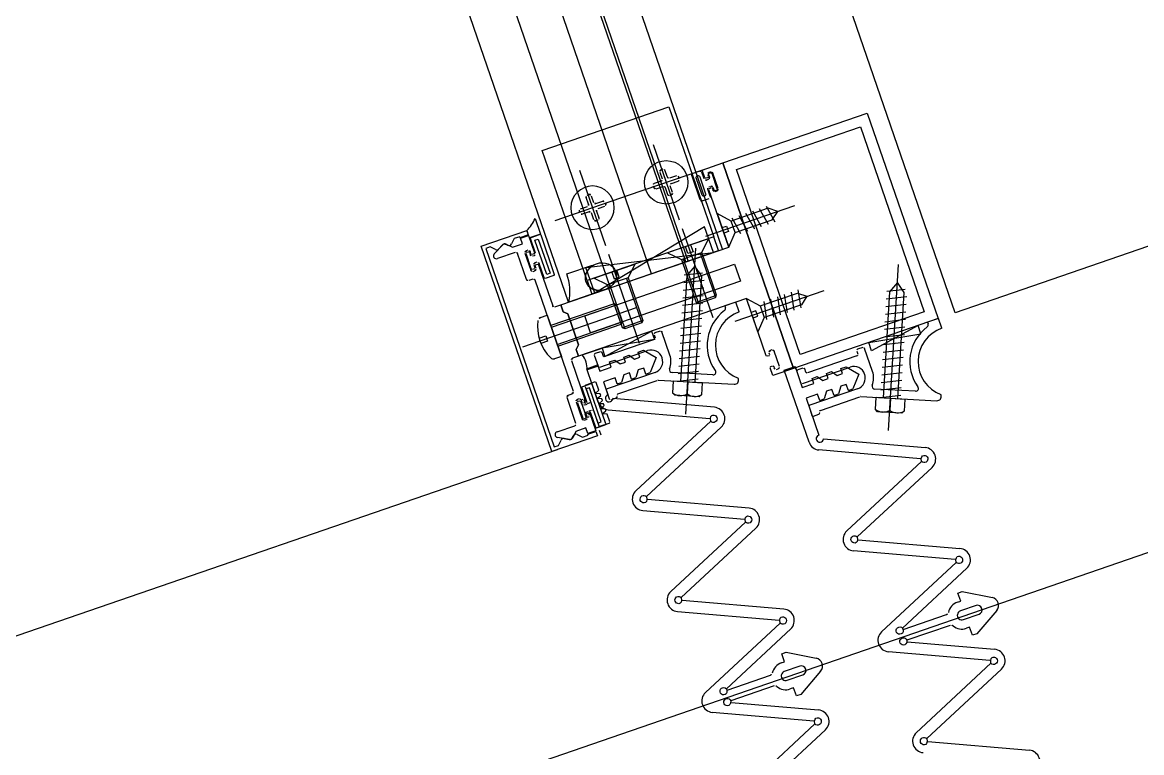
# Model space of a CAD drawing. Extents: x 809487 to 809680, y 818779 to 819225.
# Drawn here: x 809534.65 to 809534.9592, y 819072.1117 to 819072.3133 of the extents above; entities that cross this region are included whole.
import ezdxf

# ---------------------------------------------------------------- set-up
doc = ezdxf.new("R2010")
doc.units = 0
for name, color, linetype in [('Default', 7, 'Continuous'), ('MAJ214__', 7, 'Continuous'), ('MAJ270__', 7, 'Continuous'), ('MAJ292__', 7, 'Continuous'), ('MAJ322__', 7, 'Continuous'), ('MAJ325__', 7, 'Continuous'), ('MAJ520__', 7, 'Continuous'), ('Refence', 7, 'Continuous'), ('WELDING', 7, 'Continuous')]:
    doc.layers.add(name, color=color, linetype=linetype)

# ---------------------------------------------------------------- blocks, each defined once
blk = doc.blocks.new('N10TC16')
at = {"layer": 'Default'}
for p, q in [((-0.005, 0), (0.021, 0)), ((0.003450000000000003, 0.002460000000000001), (0.004317528745085653, -0.002460000000000001)), ((0.0054500000000000035, 0.002460000000000001), (0.006317528745085653, -0.002460000000000001)), ((0.0074500000000000035, 0.002460000000000001), (0.008317528745085654, -0.002460000000000001)), ((0.009450000000000004, 0.002460000000000001), (0.010317528745085654, -0.002460000000000001)), ((0.011450000000000004, 0.002460000000000001), (0.012317528745085654, -0.002460000000000001)), ((0.013450000000000004, 0.002460000000000001), (0.014317528745085654, -0.002460000000000001))]:
    blk.add_line(p, q, dxfattribs=at)
blk.add_lwpolyline([(0.002950000000000003, 0.0016899999999999977), (0, 0.004890000000000001), (0, -0.004890000000000001), (0.002950000000000003, -0.0016899999999999977)], close=True, dxfattribs=at)
for points in [[(0, 0.0007950892857142833), (0.0013500000000000016, 0.0007950892857142833), (0.0013500000000000016, -0.0007950892857142833), (0, -0.0007950892857142833)], [(0.002950000000000003, -0.0016899999999999977), (0.013797549119898365, -0.0016899999999999977), (0.016, 0), (0.01379754911989835, 0.0016899999999999977), (0.002950000000000003, 0.0016899999999999977)]]:
    blk.add_lwpolyline(points, dxfattribs=at)
blk = doc.blocks.new('M06MC_P')
at = {"layer": 'Default'}
for p, q in [((0, -0.011000000000000003), (0, 0.011000000000000003)), ((-0.011000000000000003, 0), (0.011000000000000003, 0))]:
    blk.add_line(p, q, dxfattribs=at)
for points in [[(-0.0007500000000000036, 0.0032500000000000003), (-0.0007500000000000072, 0.0012499999999999974)], [(0.00025, 0.0037500000000000007), (-0.0002500000000000036, 0.0037500000000000003)], [(0.00075, 0.0012499999999999974), (0.00075, 0.0032500000000000007)], [(-0.0037500000000000003, 0.00024999999999999843), (-0.0037500000000000003, -0.0002500000000000008)], [(-0.0012500000000000072, 0.0007499999999999974), (-0.0032500000000000003, 0.0007499999999999973)], [(0.003249999999999997, 0.0007499999999999974), (0.00125, 0.0007499999999999974)], [(0.003749999999999997, -0.00025000000000000277), (0.003749999999999997, 0.0002499999999999965)], [(-0.0032500000000000003, -0.0007500000000000026), (-0.00125, -0.0007500000000000023)], [(-0.00075, -0.0012500000000000022), (-0.0007500000000000036, -0.0032500000000000007)], [(0.00075, -0.0032500000000000007), (0.00075, -0.0012500000000000026)], [(0.00125, -0.0007500000000000027), (0.003249999999999997, -0.0007500000000000028)], [(-0.0002500000000000036, -0.0037500000000000007), (0.00025, -0.0037500000000000007)]]:
    blk.add_lwpolyline(points, dxfattribs=at)
blk.add_circle((0, 0), 0.006000000000000003, dxfattribs=at)
for centre, start, end in [((-0.0002500000000000035, 0.0032500000000000003), 90.00000000000001, 180), ((0.00025, 0.0032500000000000007), 0, 90.00000000000001), ((-0.0032500000000000003, 0.00024999999999999724), 90, 179.99999999999986), ((-0.0012500000000000072, 0.0012499999999999974), 270, 0), ((0.00125, 0.0012499999999999974), 180, 270), ((0.003249999999999997, 0.00024999999999999724), 359.9999999999999, 90), ((-0.0032500000000000003, -0.0002500000000000026), 179.9999999999998, 270), ((-0.00125, -0.0012500000000000022), 0, 90), ((0.00125, -0.0012500000000000026), 90, 180), ((0.003249999999999997, -0.00025000000000000277), 270, 1.4210854715202004e-14), ((-0.0002500000000000036, -0.0032500000000000007), 180, 270), ((0.00025, -0.0032500000000000007), 270, 0)]:
    blk.add_arc(centre, 0.0005, start, end, dxfattribs=at)
blk = doc.blocks.new('M06MC16')
at = {"layer": 'Default'}
for p, q in [((-0.005, 0), (0.021, 0)), ((0.003000000000000002, 0.0025), (0.016, 0.0025)), ((0.0155, -0.003), (0.0155, 0.003)), ((0.003000000000000002, -0.0025), (0.016, -0.0025))]:
    blk.add_line(p, q, dxfattribs=at)
blk.add_lwpolyline([(0, -0.006), (0.003000000000000002, -0.003), (0.003000000000000002, 0.003000000000000003), (0, 0.006000000000000006)], close=True, dxfattribs=at)
for points in [[(0, 0.00075), (0.002, 0.00075), (0.002, -0.00075), (0, -0.00075)], [(0.003000000000000002, -0.003), (0.0155, -0.003), (0.016, -0.0025), (0.016, 0.0025), (0.0155, 0.003), (0.003000000000000002, 0.003)]]:
    blk.add_lwpolyline(points, dxfattribs=at)
blk = doc.blocks.new('N12TH32')
at = {"layer": 'Default'}
for p, q in [((-0.008939999999999998, 0), (0.03700000000000001, 0)), ((0, 0.0028000000000000043), (0.0009874310919674087, -0.0027999999999999974)), ((0.0020999999999999942, 0.0028000000000000043), (0.003087431091967403, -0.0027999999999999974)), ((0.004200000000000003, 0.0028000000000000043), (0.005187431091967397, -0.0027999999999999974)), ((0.0062999999999999974, 0.0028000000000000043), (0.007287431091967406, -0.0027999999999999974)), ((0.008400000000000006, 0.0028000000000000043), (0.0093874310919674, -0.0027999999999999974)), ((0.0105, 0.0028000000000000043), (0.011487431091967409, -0.0027999999999999974)), ((0.012599999999999995, 0.0028000000000000043), (0.013587431091967403, -0.0027999999999999974)), ((0.014700000000000003, 0.0028000000000000043), (0.015687431091967397, -0.0027999999999999974)), ((0.0168, 0.0028000000000000043), (0.017787431091967405, -0.0027999999999999974)), ((0.018900000000000007, 0.0028000000000000043), (0.0198874310919674, -0.0027999999999999974)), ((0.021, 0.0028000000000000043), (0.02198743109196741, -0.0027999999999999974)), ((0.023099999999999996, 0.0028000000000000043), (0.024087431091967405, -0.0027999999999999974)), ((0.025200000000000004, 0.0028000000000000043), (0.0261874310919674, -0.0027999999999999974)), ((0.0273, 0.0028000000000000043), (0.028287431091967404, -0.0027999999999999974)), ((0.029400000000000006, 0.0028000000000000043), (0.030291559753169068, -0.0022562866192505186))]:
    blk.add_line(p, q, dxfattribs=at)
blk.add_lwpolyline([(-0.003939999999999998, 0.003388423233502266), (-0.00336842323350227, 0.003960000000000001), (0, 0.003960000000000001), (0, -0.003960000000000001), (-0.00336842323350227, -0.003960000000000001), (-0.003939999999999998, -0.003388423233502266)], close=True, dxfattribs=at)
for points in [[(-0.003368423233502355, 1.7053025658242405e-16), (0, 0), (-0.003368423233502355, 1.7053025658242405e-16)], [(0, -0.002049999999999997), (0.029328387985675546, -0.002049999999999997), (0.032000000000000015, 0), (0.029328387985675535, 0.0020500000000000045), (0, 0.0020500000000000045)]]:
    blk.add_lwpolyline(points, dxfattribs=at)
for centre, radius, start, end in [((-0.00022475101776416875, 0.0019800000000003114), 0.0037152489822358877, 147.79577249603045, 212.20422750396835), ((-0.00022475101776416961, -0.0019799999999999705), 0.003715248982235887, 147.79577249603167, 212.20422750396958)]:
    blk.add_arc(centre, radius, start, end, dxfattribs=at)
blk = doc.blocks.new('M06MR19')
at = {"layer": 'Default'}
for p, q in [((-0.0092, 0), (0.024, 0)), ((0, 0.0025), (0.019, 0.0025)), ((0.018500000000000003, -0.003), (0.018500000000000003, 0.003)), ((0, -0.0025), (0.019, -0.0025))]:
    blk.add_line(p, q, dxfattribs=at)
for points in [[(-0.0019979589711327118, 0.006000000000000004), (0, 0.006000000000000004), (0, -0.005999999999999997), (-0.0019979589711327118, -0.005999999999999997)], [(-0.004176539567003482, 0.0007500000000000036), (-0.0022, 0.0007500000000000036), (-0.0022, -0.0007499999999999964), (-0.004176539567003482, -0.0007499999999999964)], [(4.440892098500626e-19, -0.003), (0.018500000000000003, -0.003), (0.019, -0.0025), (0.019, 0.0025), (0.018500000000000003, 0.003), (1.3322676295501879e-18, 0.003)]]:
    blk.add_lwpolyline(points, dxfattribs=at)
for centre, radius, start, end in [((0.0078000000000000135, 2.6645352591003758e-18), 0.012000000000000014, 152.96430821058772, 207.03569178941228), ((-0.001997958971132712, 0.005000000000000004), 0.0009999999999999998, 89.99999999999997, 152.9643082105877), ((-0.001997958971132714, -0.004999999999999999), 0.0009999999999999983, 207.0356917894126, 270.0000000000001)]:
    blk.add_arc(centre, radius, start, end, dxfattribs=at)
blk = doc.blocks.new('A$C775818B6')
at = {"layer": 'Default'}
for points in [[(-0.0021709836664158505, -0.006285074258339592), (-0.0021714223551534814, -0.0017850242797285319)], [(-0.0019214717252325501, -0.0015350249120238005), (-0.0014214217275948613, -0.0015349761644974933)], [(-0.0011714223598974058, -0.001784926794418425), (-0.001171349238611583, -0.002535001790849492)], [(-0.0006713505031948444, -0.003034903050705907), (-0.0001713005055935355, -0.003034854303172324)], [(0.0003286507493903628, -0.0025348055629074227), (0.0003284557692604722, -0.0005347080823412398)], [(0.00082845576688851, -3.4659339682548306e-05), (0.0028284782724003893, -3.4659339689824264e-05)], [(0.0013285532593290555, -0.0015347080823557918), (0.0013290406858504867, -0.00653470805859979)], [(0.0023290406810992864, -0.006534610573289684), (0.0023285532545851313, -0.0015346105970456849)], [(0.003328478270981577, -0.0005346218461854732), (0.0033290031800497673, -0.007534621822458576)], [(-0.0011710567924383213, -0.005534901776598418), (-0.0011709836711670505, -0.0062849767730294845)], [(-0.0001711055349878734, -0.0050348542936772), (-0.0006711555325964582, -0.005034903041203506)], [(0.0003291381663802895, -0.0075347080586070665), (0.00032894320529885593, -0.0055348055486538214)], [(-0.0014209343010807062, -0.006534976140741492), (-0.001920984298711119, -0.006535024888267799)], [(0.0028290031814540272, -0.008034659315962927), (0.0008291381639937755, -0.008034659315962927)]]:
    blk.add_lwpolyline(points, dxfattribs=at)
for centre, radius, start, end in [((-0.00192144735634065, -0.001784999910836632), 0.00024997500000063604, 90.00558549718767, 180.00558549718767), ((-0.0014213973587064094, -0.001784951163306497), 0.00024997499999680767, 0.005585496310274607, 90.00558549639746), ((-0.0006713992409751963, -0.00253495305306952), 0.0004999500000119956, 180.00558549674884, 270.00558549679243), ((-0.00017134924823784578, -0.002534854305544116), 0.0005000000000040532, 270.0055854956114, 0.005585494738568286), ((0.0008284557668886758, -0.0005346593396865983), 0.00050000000000405, 90.00000000001899, 180.00558549679522), ((0.0018285532569570933, -0.0015346593397007383), 0.0005000000000038842, 0.005585496842458815, 180.00558549684246), ((0.0028284782723935168, -0.0005346593396836471), 0.0004999999999938229, 0.004296438413149417, 89.99999999921249), ((-0.0006711067948217436, -0.0055348530388200845), 0.000499949999992186, 90.00558549614658, 180.00558549656125), ((-0.0001710567923328199, -0.005534854291308875), 0.0005000000000075222, 0.005585496842418175, 90.00558549684241), ((-0.0019210086676009995, -0.006285049889452949), 0.0002499750000026547, 180.00558549598267, 270.0055854967248), ((-0.0014209586699818813, -0.006285001141926661), 0.00024997500000263585, 270.00558549931344, 0.005585498397053357), ((0.0008291381639987849, -0.0075346593159685855), 0.0004999999999943406, 180.00558549494338, 269.999999999426), ((0.0018290406834748866, -0.0065346593159447365), 0.0005000000000002462, 180.00558549684249, 0.005585496842485327), ((0.002829003181455068, -0.007534659315962465), 0.0005000000000004621, 269.99999999988074, 0.004296439068028235)]:
    blk.add_arc(centre, radius, start, end, dxfattribs=at)

msp = doc.modelspace()

# ---------------------------------------------------------------- linework, layer by layer
at = {"layer": 'Default'}
msp.add_lwpolyline([(809534.8059859106, 819072.2420303414), (809534.7936046636, 819072.2779880965), (809534.8286137235, 819072.2900443145), (809534.8409953974, 819072.2540896621)], dxfattribs=at)
for points in [[(809534.8081037791, 819072.23854375), (809534.8056477932, 819072.2456647767), (809534.8408928445, 819072.2498237342), (809534.8384511748, 819072.2569007159)], [(809534.807287511, 819072.2382506754), (809534.8422978788, 819072.250307438), (809534.8409953974, 819072.2540896621), (809534.8059859106, 819072.2420303414)], [(809534.8982321811, 819072.2273059406), (809534.8974300463, 819072.2296355092), (809534.8845909954, 819072.222608904), (809534.8837888606, 819072.2249384727)], [(809534.8237836339, 819072.2280708991), (809534.8245857685, 819072.2257413304), (809534.810142448, 819072.2233738626), (809534.8109445829, 819072.221044294)]]:
    msp.add_lwpolyline(points, close=True, dxfattribs=at)
at = {"layer": 'MAJ214__'}
for p, q in [((809534.9076620387, 819072.2331585003), (809533.9570034207, 819074.9940718188)), ((809534.8339650535, 819072.2474386317), (809533.8979563549, 819074.9658054919)), ((809534.8332464483, 819072.247191232), (809533.8972377608, 819074.9655580601)), ((809534.8237911172, 819072.2439359732), (809533.8877825749, 819074.9623023788)), ((809534.8124447195, 819072.2400296623), (809533.8764363519, 819074.9583955612))]:
    msp.add_line(p, q, dxfattribs=at)
at = {"layer": 'MAJ270__'}
msp.add_line((809535.2851152064, 819072.2785161776), (809534.7452020997, 819072.0926092009), dxfattribs=at)
at = {"layer": 'MAJ292__'}
for p, q in [((809534.8434203847, 819072.2506938908), (809533.9074115407, 819074.9690611731)), ((809534.8008713941, 819072.2360452253), (809533.8648615149, 819074.9544155143)), ((809535.0967657042, 819072.2982722751), (809534.9076619875, 819072.2331586488)), ((809535.0967657021, 819072.2982722744), (809534.9076619875, 819072.2331586488)), ((809534.7977424789, 819072.1953101637), (809534.6239755326, 819072.1354774104))]:
    msp.add_line(p, q, dxfattribs=at)
at = {"layer": 'MAJ322__'}
for points in [[(809534.8434797867, 819072.2745161869), (809534.883419678, 819072.2882685933), (809534.9029537659, 819072.2315374783), (809534.8630138745, 819072.2177850719)], [(809534.8472930467, 819072.2726563356), (809534.8815598267, 819072.2844553331), (809534.8991405057, 819072.2333973297), (809534.8648737258, 819072.221598332)], [(809534.8053509338, 819072.2322993047), (809534.8467620563, 819072.2465565013), (809534.8483898, 819072.2418286188), (809534.8069777755, 819072.2275740419)]]:
    msp.add_lwpolyline(points, close=True, dxfattribs=at)
for points in [[(809534.8378082801, 819072.2725632985), (809534.8434797867, 819072.2745161869), (809534.8630138745, 819072.2177850719), (809534.8573402816, 819072.215831465), (809534.8566076758, 819072.2179590885)], [(809534.8385387588, 819072.2704350378), (809534.8378061644, 819072.2725626652)], [(809534.8393293207, 819072.2704428957), (809534.8388564666, 819072.2702800805)], [(809534.839321471, 819072.2712334341), (809534.8394842782, 819072.2707606035)], [(809534.8401042395, 819072.2720317439), (809534.8396314324, 819072.2718689449)], [(809534.8422048116, 819072.2674668976), (809534.8407397502, 819072.2717217825)], [(809534.855468211, 819072.2212683059), (809534.8500174676, 819072.2371009578), (809534.8036412816, 819072.221137697), (809534.8029902156, 819072.2230287584), (809534.8036102133, 819072.2242998221), (809534.8006804165, 819072.2328095982), (809534.7994093528, 819072.233429596), (809534.798759188, 819072.23531804), (809534.8451344437, 819072.2512840029), (809534.8396782058, 819072.2671258143)], [(809534.8398331633, 819072.267443522), (809534.8403060175, 819072.2676063374)], [(809534.8406237252, 819072.2674513799), (809534.8407865325, 819072.2669785492)], [(809534.8414220432, 819072.2666685878), (809534.8418948503, 819072.2668313868)], [(809534.803251637, 819072.199498363), (809534.8047334077, 819072.1987758667), (809534.8062814042, 819072.1993090843), (809534.806183701, 819072.1995927286), (809534.8084528556, 819072.2003743538), (809534.8088762359, 819072.1991452285), (809534.7963131218, 819072.1948178161), (809534.7767704068, 819072.2515459605), (809534.7893335208, 819072.2558733729), (809534.7897569012, 819072.2546442476), (809534.7874877468, 819072.2538626224), (809534.7873900436, 819072.2541462667), (809534.7858420468, 819072.2536130489), (809534.7851195505, 819072.2521312785)], [(809534.7836257289, 819072.2520729665), (809534.7853617312, 819072.2512265095), (809534.7881685137, 819072.2521933243), (809534.7876474303, 819072.2537060939), (809534.7898220366, 819072.2544551514), (809534.7914594712, 819072.2497014769), (809534.7914594708, 819072.2497014779)], [(809534.7806924708, 819072.2506063416), (809534.7792107003, 819072.251328838), (809534.778041565, 819072.2509261566), (809534.7969329256, 819072.1960889744)], [(809534.7803739198, 819072.2494088801), (809534.7826892794, 819072.2518986814)], [(809534.7825467618, 819072.2518360382), (809534.781646913, 819072.2508006396)], [(809534.7840498609, 819072.2517628168), (809534.783501204, 819072.2520303363)], [(809534.7861362841, 819072.249801049), (809534.7812202971, 819072.2481077049)], [(809534.7892398153, 819072.2423264885), (809534.7867718623, 819072.2494911493)], [(809534.7888515108, 819072.2495963834), (809534.7904799192, 819072.244868986)], [(809534.7896341494, 819072.2503948048), (809534.7891614097, 819072.2502319639)], [(809534.7905139913, 819072.2493757963), (809534.79026973, 819072.2500849059)], [(809534.7913045213, 819072.2493836877), (809534.7908317816, 819072.2492208469)], [(809534.7918981385, 819072.2453575085), (809534.7916538772, 819072.2460666181)], [(809534.7918088267, 819072.2463844084), (809534.7922815664, 819072.2465472493)], [(809534.7925984, 819072.2463950258), (809534.7965009775, 819072.2350687459)], [(809534.7910104468, 819072.2424075715), (809534.7898753958, 819072.2420165897)], [(809534.7911154998, 819072.2445590871), (809534.7915882395, 819072.2447219279)], [(809534.8022145159, 819072.211422816), (809534.7916460283, 819072.2420976704)], [(809534.8480234428, 819072.2333664254), (809534.8470842794, 819072.2360939542), (809534.8440822578, 819072.2350602753), (809534.8442257072, 819072.2346436682)], [(809534.7971365565, 819072.234758844), (809534.798759188, 819072.23531804), (809534.7994093528, 819072.233429596), (809534.8006804165, 819072.2328095982), (809534.8036102133, 819072.2242998221), (809534.8029902156, 819072.2230287584), (809534.8036412816, 819072.221137697), (809534.8020208078, 819072.2205792597)], [(809534.9039844826, 819072.2288414738), (809534.9030453193, 819072.2315690026), (809534.9000432977, 819072.2305353237), (809534.900186747, 819072.2301187167)], [(809534.8245220128, 819072.2270894194), (809534.8248197123, 819072.2262248372)], [(809534.8261991843, 819072.2280698692), (809534.824758214, 819072.2275737034)], [(809534.8288914063, 819072.2214213503), (809534.8266834683, 819072.2278336681)], [(809534.8245835112, 819072.2257405531), (809534.8109423255, 819072.2210435165)], [(809534.8821602241, 819072.2235449178), (809534.8807192538, 819072.2230487518)], [(809534.8079988864, 819072.2214000511), (809534.8090408348, 819072.2183740136)], [(809534.8096760579, 819072.222380501), (809534.8082350877, 819072.2218843353)], [(809534.8095251188, 819072.2181378123), (809534.8227099972, 819072.2226777298)], [(809534.8104580414, 819072.2212797177), (809534.810160342, 819072.2221442999)], [(809534.826713412, 819072.2207251338), (809534.8267299507, 819072.2206771014)], [(809534.8562587729, 819072.221276168), (809534.8557859195, 819072.2211133501)], [(809534.8562509189, 819072.2220667063), (809534.8564137287, 819072.2215938766)], [(809534.8570336831, 819072.2228650203), (809534.856560877, 819072.2227022188)], [(809534.8591342798, 819072.2183001853), (809534.8576691955, 819072.2225550624)], [(809534.8805445511, 819072.2212156015), (809534.8669033654, 819072.2165185651)], [(809534.8804830527, 819072.2225644678), (809534.8807807522, 819072.2216998857)], [(809534.8848524462, 819072.2168963987), (809534.8826445082, 819072.2233087167)], [(809534.8017109059, 819072.2199436806), (809534.8056094743, 819072.2086290406)], [(809534.8567626316, 819072.218276797), (809534.8572354849, 819072.2184396149)], [(809534.8575531935, 819072.2182846591), (809534.8577160033, 819072.2178118293)], [(809534.8583515156, 819072.2175018713), (809534.8588243218, 819072.217664673)], [(809534.8656370977, 819072.2178555494), (809534.8641961274, 819072.2173593837)], [(809534.8654861586, 819072.2136128608), (809534.878671037, 819072.2181527782)], [(809534.8664190812, 819072.2167547662), (809534.8661213818, 819072.2176193483)], [(809534.8247773548, 819072.2166736868), (809534.8115924764, 819072.2121337694)], [(809534.8144981806, 819072.2107165627), (809534.8254033205, 819072.2144715032)], [(809534.8256466852, 819072.2145142946), (809534.8466701027, 819072.2133817321)], [(809534.8407677864, 819072.2159890133), (809534.8294687178, 819072.2165977109)], [(809534.8478123165, 819072.2148952014), (809534.8477434168, 819072.2150953005)], [(809534.8639599263, 819072.2168750996), (809534.8650018746, 819072.213849062)], [(809534.8826744518, 819072.2162001823), (809534.8826909906, 819072.21615215)], [(809534.8113562753, 819072.2116494854), (809534.8121418712, 819072.209367949)], [(809534.8807383947, 819072.2121487352), (809534.8675535163, 819072.2076088178)], [(809534.8967288262, 819072.2114640618), (809534.8854297576, 819072.2120727594)], [(809534.8029275363, 819072.2025960032), (809534.8004596519, 819072.2097606874)], [(809534.8007695569, 819072.2103962651), (809534.8019046116, 819072.2107872361)], [(809534.803000577, 819072.2085269962), (809534.8046284176, 819072.2037994033)], [(809534.8037833115, 819072.2093253236), (809534.8033105523, 819072.2091625396)], [(809534.8046630309, 819072.2083062094), (809534.8044188549, 819072.2090153483)], [(809534.805453562, 819072.2083140059), (809534.8049808027, 819072.2081512219)], [(809534.8126261552, 819072.2091317478), (809534.8140671256, 819072.2096279137)], [(809534.8143033267, 819072.2101121977), (809534.8142619795, 819072.2102322786)], [(809534.8704592205, 819072.2061916111), (809534.8813643603, 819072.2099465516)], [(809534.8816077249, 819072.2099893432), (809534.9026311425, 819072.2088567805)], [(809534.9037733562, 819072.2103702499), (809534.9037044566, 819072.2105703489)], [(809534.8067502857, 819072.2053171246), (809534.8083877201, 819072.2005634501), (809534.8062131137, 819072.1998143925), (809534.8056920302, 819072.2013271622), (809534.8028852477, 819072.2003603475), (809534.8020387907, 819072.1986243452)], [(809534.8060466956, 819072.2042877554), (809534.8058025194, 819072.2049968943)], [(809534.8059575071, 819072.2053146661), (809534.8064302664, 819072.2054774502)], [(809534.806748038, 819072.2053224625), (809534.8067480377, 819072.2053224636)], [(809534.8673173152, 819072.2071245338), (809534.868102911, 819072.2048429975)], [(809534.8685871951, 819072.2046067963), (809534.8700281654, 819072.2051029622)], [(809534.8702643665, 819072.2055872462), (809534.8702230194, 819072.205707327)], [(809534.7977016467, 819072.2002670822), (809534.8026176337, 819072.2019604263)], [(809534.805263961, 819072.203489428), (809534.8057367203, 819072.203652212)], [(809534.801193659, 819072.198184953), (809534.7978361323, 819072.1987206911)], [(809534.8019144278, 819072.1985812444), (809534.8021819474, 819072.1991299014)], [(809534.7969329256, 819072.1960889744), (809534.798102061, 819072.1964916557), (809534.7988245573, 819072.1979734262)], [(809534.7996961896, 819072.1984081315), (809534.8010427954, 819072.198146539)]]:
    msp.add_lwpolyline(points, dxfattribs=at)
for centre, radius, start, end in [((809534.8387750915, 819072.2705164129), 0.00024995000000580257, 198.9998447267743, 288.9998447267743), ((809534.8397942071, 819072.2713962088), 0.0004999750000006156, 108.99984472901122, 198.99984472859433), ((809534.8392479456, 819072.2706792284), 0.00024995000000580257, 288.9998447259403, 18.99984472760822), ((809534.8402670141, 819072.2715590079), 0.0004999750000078915, 18.999844728177408, 108.99984472901122), ((809534.8399145384, 819072.2672071895), 0.00024994999999488867, 108.99984472594036, 198.99984472594036), ((809534.8403873927, 819072.2673700048), 0.00024994999999852655, 18.999844729276077, 108.99984472927608), ((809534.8412592685, 819072.2671413239), 0.0004999749999969777, 198.99984472901122, 288.999844729845), ((809534.8417320756, 819072.2673041229), 0.0004999750000006156, 288.9998447302619, 18.999844731095664), ((809534.7831505899, 819072.2513112606), 0.0008000000000168983, 64.00660633590499, 139.00660633592952), ((809534.783275115, 819072.251353891), 0.0007999999999880256, 64.00660633568911, 137.0790932714514), ((809534.7844004749, 819072.2524818925), 0.0007999999999963191, 244.0066063359512, 334.00660633590513), ((809534.7809597554, 819072.2488640897), 0.000800000000011565, 137.07909327073097, 289.0066063353071), ((809534.7810430849, 819072.2513254173), 0.0007999999999991483, 244.0066063340208, 319.0066063339625), ((809534.7862991226, 819072.2493283085), 0.0005000000000007497, 19.00687980738725, 109.00660633343118), ((809534.7893242505, 819072.2497592241), 0.000499999999975283, 109.00687980655383, 199.00687980697077), ((809534.7897969902, 819072.2499220651), 0.0005000000000080283, 19.006879809888417, 109.00687980863772), ((809534.7907503612, 819072.2494572167), 0.0002499999999985602, 199.00687981489128, 289.0068798157249), ((809534.7912231009, 819072.2496200575), 0.00025000000000219345, 289.00687980571956, 19.0068798065534), ((809534.7914253987, 819072.2451946677), 0.0004999999999752835, 289.0068798069707, 19.00687980738762), ((809534.7918902471, 819072.2461480385), 0.0002500000000021969, 109.00687981238968, 199.00687981322355), ((809534.7923629868, 819072.2463108794), 0.0002499999999476316, 19.66897573417441, 109.00687982156266), ((809534.789712555, 819072.2424893294), 0.0005000000000043911, 199.00687980905465, 289.0068798107222), ((809534.790952659, 819072.2450318268), 0.0004999999999898359, 199.0068798073874, 289.00687980905496), ((809534.7911732877, 819072.2419348317), 0.0004999999999890394, 19.006606336349478, 109.00687981197312), ((809534.7969737179, 819072.2352315846), 0.0004999999999926763, 199.0066063355157, 289.0066063355157), ((809534.8511864999, 819072.2241802396), 0.012001500000009572, 127.04905561509864, 215.60222507059808), ((809534.8511864999, 819072.2241802396), 0.009715499999977114, 108.99999859933027, 249.2438918559717), ((809534.8434812059, 819072.2343873159), 0.0007873999999937955, 307.0490556139795, 18.999998598330095), ((809534.8994422457, 819072.2298623644), 0.0007873999999937955, 307.0490556139795, 18.999998598330095), ((809534.8248822554, 819072.2272134608), 0.00038100000000122254, 108.99999859993608, 198.9999985982948), ((809534.8263232257, 819072.2277096267), 0.0003809999999866706, 18.99999860267151, 108.99999860157737), ((809534.9071475398, 819072.219655288), 0.012001500000009572, 127.04905561509864, 215.60222507059808), ((809534.9071475398, 819072.219655288), 0.009715499999977114, 108.99999859933027, 249.2438918559717), ((809534.8244594698, 819072.2261007958), 0.00038100000000122254, 288.99999859829484, 18.99999859829481), ((809534.8822842656, 819072.2231846752), 0.0003809999999866706, 18.99999860267151, 108.99999860157737), ((809534.8021836465, 819072.2201065192), 0.0005000000000072269, 109.00660633384796, 199.00660633384797), ((809534.8083591291, 819072.2215240926), 0.0003810000000084984, 108.99999859938899, 198.99999859720066), ((809534.8098000995, 819072.2220202584), 0.0003809999999793946, 18.99999860157733, 108.99999860103027), ((809534.810818284, 819072.2214037592), 0.0003809999999793946, 198.99999859774772, 288.9999985988419), ((809534.8237354066, 819072.2196997245), 0.003149600000018837, 18.999998599653708, 108.99999859945517), ((809534.8237519454, 819072.2196516921), 0.0031496000000006477, 288.9999985994552, 18.999998599389016), ((809534.8237519454, 819072.2196516921), 0.005435600000000235, 338.2846483603195, 18.999998599457577), ((809534.8557045432, 819072.2213496823), 0.00024994999999852655, 199.0001524720037, 289.00015247200366), ((809534.8567236541, 819072.2222294835), 0.0004999750000006156, 109.00015246934986, 199.00015247018365), ((809534.8561773965, 819072.2215125001), 0.00024994999999852655, 289.0001524695019, 19.00015246950187), ((809534.8571964602, 819072.2223922851), 0.0004999750000006156, 19.000152468099145, 109.00015246893295), ((809534.8808432953, 819072.2226885093), 0.00038100000000122254, 108.99999859993608, 198.9999985982948), ((809534.8804205096, 819072.2215758442), 0.00038100000000122254, 288.99999859829484, 18.99999859829481), ((809534.8094010773, 819072.2184980549), 0.0003809999999975846, 198.999998599389, 288.99999859829484), ((809534.8295097233, 819072.2173586068), 0.0007619999999859759, 158.28464835088522, 266.9163722598603), ((809534.856844008, 819072.2180404648), 0.00024995000000216453, 109.00015247283761, 199.0001524728376), ((809534.8573168613, 819072.2182032828), 0.0002499500000058026, 19.000152471169727, 109.00015247283761), ((809534.8581887385, 819072.2179746066), 0.0004999749999969777, 199.00015246976676, 289.00015246934987), ((809534.8586615445, 819072.2181374083), 0.0004999750000006156, 289.0001524689329, 19.00015246976676), ((809534.864320169, 819072.216999141), 0.0003810000000084984, 108.99999859938899, 198.99999859720066), ((809534.8657611392, 819072.2174953069), 0.0003809999999793946, 18.99999860157733, 108.99999860103027), ((809534.8796964465, 819072.2151747729), 0.003149600000018837, 18.999998599653708, 108.99999859945517), ((809534.8256596728, 819072.2137270018), 0.000787400000030175, 90.94510929766543, 108.99999858377048), ((809534.840808777, 819072.21674991), 0.0007619999999914656, 266.91637225888974, 35.602225069695436), ((809534.8467315887, 819072.2145230771), 0.0011429999999711432, 266.91637225694603, 18.9999985966669), ((809534.8667793239, 819072.2168788076), 0.0003809999999793946, 198.99999859774772, 288.9999985988419), ((809534.8797129852, 819072.2151267405), 0.0031496000000006477, 288.9999985994552, 18.999998599389016), ((809534.8797129852, 819072.2151267405), 0.005435600000000235, 338.2846483603195, 18.999998599457577), ((809534.8017417752, 819072.2112599774), 0.0005000000000214551, 289.0063328590581, 19.00660633468155), ((809534.8117165179, 819072.2117735269), 0.00038100000000122254, 108.99999859829481, 198.99999859774775), ((809534.8653621172, 819072.2139731034), 0.0003809999999975846, 198.999998599389, 288.99999859829484), ((809534.8854707632, 819072.2128336552), 0.0007619999999859759, 158.28464835088522, 266.9163722598603), ((809534.8967698169, 819072.2122249585), 0.0007619999999914656, 266.91637225888974, 35.602225069695436), ((809534.8009323932, 819072.2099235238), 0.0005000000000141814, 109.00633285947507, 199.0063328611426), ((809534.8034733363, 819072.2086897803), 0.0004999999999781723, 108.99999860063963, 198.99999860189027), ((809534.8039460956, 819072.2088525643), 0.0004999999999890862, 18.999998597721472, 108.99999859897211), ((809534.8048994106, 819072.2083876015), 0.00025000000000000017, 198.99999859355265, 288.9999985918851), ((809534.8053721699, 819072.2085503855), 0.00024999999993073954, 288.99999858772594, 18.337902674879004), ((809534.8125021138, 819072.2094919905), 0.0003809999999975846, 198.999998599389, 288.99999859829484), ((809534.8139430841, 819072.2099881562), 0.0003809999999939466, 288.99999859938896, 18.999998599388988), ((809534.8146222221, 819072.21035632), 0.0003809999999939466, 108.99999860048318, 198.999998599389), ((809534.8816207127, 819072.2092020502), 0.000787400000030175, 90.94510929766543, 108.99999858377048), ((809534.9026926286, 819072.2099981256), 0.0011429999999711432, 266.91637225694603, 18.9999985966669), ((809534.8060388991, 819072.2050782865), 0.00024999999999636213, 108.99999859772146, 198.999998599389), ((809534.8065116584, 819072.2052410705), 0.00025000000002910395, 18.999998600222753, 108.99999860189028), ((809534.8676775577, 819072.2072485753), 0.00038100000000122254, 108.99999859829481, 198.99999859774775), ((809534.869904124, 819072.2054632048), 0.0003809999999939466, 288.99999859938896, 18.999998599388988), ((809534.870583262, 819072.2058313685), 0.0003809999999939466, 108.99999860048318, 198.999998599389), ((809534.8024547951, 819072.2024331668), 0.0004999999999781259, 289.0066063367665, 19.006332862810524), ((809534.805101177, 819072.2039621873), 0.0004999999999854483, 198.99999860105652, 288.9999986014734), ((809534.8055739362, 819072.2041249714), 0.000500000000029104, 288.99999859647085, 18.999998596053956), ((809534.8684631536, 819072.2049670389), 0.0003809999999975846, 198.999998599389, 288.99999859829484), ((809534.7979621884, 819072.1995106974), 0.0008000000000115659, 109.00660633503117, 260.9341193999752), ((809534.802901023, 819072.1987792873), 0.0007999999999963168, 64.00660633447734, 154.0066063344313), ((809534.799543633, 819072.1976228122), 0.0008000000000091792, 79.0066063346737, 154.0066063346154), ((809534.8011953521, 819072.1989318584), 0.0008000000000016101, 259.00660633634686, 334.0066063363714), ((809534.801319715, 819072.1989749592), 0.000799999999988603, 260.93411940108047, 334.00660633682645)]:
    msp.add_arc(centre, radius, start, end, dxfattribs=at)
at = {"layer": 'MAJ325__'}
msp.add_line((809534.8093770082, 819072.200692538), (809534.8098007349, 819072.1994619468), dxfattribs=at)
at = {"layer": 'Refence'}
for p, q in [((809534.8004189491, 819072.243861182), (809534.8074862148, 819072.2462986262)), ((809534.8074862148, 819072.2462986262), (809534.8075267951, 819072.2461807725)), ((809534.8099388543, 819072.2391756432), (809534.8009403496, 819072.2360761514)), ((809534.8098986185, 819072.2392924968), (809534.8099388543, 819072.2391756432)), ((809534.8161728457, 819072.2209103524), (809534.8175918584, 819072.2213989575)), ((809534.8166524726, 819072.2195174143), (809534.8161728457, 819072.2209103524)), ((809534.8175918584, 819072.2213989575), (809534.8191261383, 819072.2203691656)), ((809534.8191261383, 819072.2203691656), (809534.8206151411, 819072.2208818704)), ((809534.8201355141, 819072.2222748083), (809534.8215864534, 819072.2227744068)), ((809534.8206151411, 819072.2208818704), (809534.8201355141, 819072.2222748083)), ((809534.8215864534, 819072.2227744068), (809534.8250946489, 819072.2207453157)), ((809534.8250946489, 819072.2207453157), (809534.8234284886, 819072.2166121884)), ((809534.8059147717, 819072.2177005773), (809534.8089167933, 819072.2187342561)), ((809534.8090818366, 819072.2084954212), (809534.8059147717, 819072.2177005773)), ((809534.8089167933, 819072.2187342561), (809534.8094956534, 819072.2170531241)), ((809534.8094956534, 819072.2170531241), (809534.8126898044, 819072.2181529583)), ((809534.8122101773, 819072.2195458963), (809534.81362919, 819072.2200345015)), ((809534.8126898044, 819072.2181529583), (809534.8122101773, 819072.2195458963)), ((809534.81362919, 819072.2200345015), (809534.81516347, 819072.2190047096)), ((809534.81516347, 819072.2190047096), (809534.8166524726, 819072.2195174143)), ((809534.8201598171, 819072.2173671442), (809534.8194658202, 819072.2152477324)), ((809534.8216488198, 819072.2178798489), (809534.8201598171, 819072.2173671442)), ((809534.82222768, 819072.2161987169), (809534.8216488198, 819072.2178798489)), ((809534.8604534696, 819072.2173064073), (809534.863455491, 819072.2183400862)), ((809534.8673139561, 819072.1973821061), (809534.8604534696, 819072.2173064073)), ((809534.863455491, 819072.2183400862), (809534.8654566932, 819072.2125281725)), ((809534.8637118434, 819072.2175955848), (809534.863455491, 819072.2183400862)), ((809534.876096554, 819072.2177498568), (809534.8775474932, 819072.2182494552)), ((809534.8765761809, 819072.2163569188), (809534.876096554, 819072.2177498568)), ((809534.8775474932, 819072.2182494552), (809534.8810556887, 819072.2162203641)), ((809534.8137234831, 819072.2151509369), (809534.8105293321, 819072.2140511026)), ((809534.8143023432, 819072.2134698048), (809534.8137234831, 819072.2151509369)), ((809534.8161971489, 819072.2160026882), (809534.8155031519, 819072.2138832763)), ((809534.8176861515, 819072.2165153928), (809534.8161971489, 819072.2160026882)), ((809534.8182650117, 819072.2148342608), (809534.8176861515, 819072.2165153928)), ((809534.8182650117, 819072.2148342608), (809534.8194658202, 819072.2152477324)), ((809534.82222768, 819072.2161987169), (809534.8234284886, 819072.2166121884)), ((809534.8681712172, 819072.2150209447), (809534.8695902298, 819072.21550955)), ((809534.8686508441, 819072.2136280067), (809534.8681712172, 819072.2150209447)), ((809534.8695902298, 819072.21550955), (809534.8711245098, 819072.214479758)), ((809534.8711245098, 819072.214479758), (809534.8726135124, 819072.2149924628)), ((809534.8721338855, 819072.2163854009), (809534.8735528982, 819072.216874006)), ((809534.8726135124, 819072.2149924628), (809534.8721338855, 819072.2163854009)), ((809534.8735528982, 819072.216874006), (809534.8750871782, 819072.2158442142)), ((809534.8750871782, 819072.2158442142), (809534.8765761809, 819072.2163569188)), ((809534.8810556887, 819072.2162203641), (809534.8793895284, 819072.2120872368)), ((809534.8105293321, 819072.2140511026), (809534.8117530809, 819072.2104897469)), ((809534.8143023432, 819072.2134698048), (809534.8155031519, 819072.2138832763)), ((809534.8654566932, 819072.2125281725), (809534.8686508441, 819072.2136280067)), ((809534.8721581887, 819072.2114777366), (809534.8714641917, 819072.2093583248)), ((809534.8736471913, 819072.2119904413), (809534.8721581887, 819072.2114777366)), ((809534.8742260515, 819072.2103093092), (809534.8736471913, 819072.2119904413)), ((809534.876120857, 819072.2128421927), (809534.8754268601, 819072.2107227808)), ((809534.8776098597, 819072.2133548973), (809534.876120857, 819072.2128421927)), ((809534.8781887199, 819072.2116737653), (809534.8776098597, 819072.2133548973)), ((809534.8781887199, 819072.2116737653), (809534.8793895284, 819072.2120872368)), ((809534.8090818366, 819072.2084954212), (809534.8090818366, 819072.2084954212)), ((809534.8411678447, 819072.2070325174), (809534.8130961355, 819072.2094422056)), ((809534.869684523, 819072.2106259853), (809534.866490372, 819072.2095261511)), ((809534.866490372, 819072.2095261511), (809534.8699852003, 819072.1993764318)), ((809534.870263383, 819072.2089448533), (809534.869684523, 819072.2106259853)), ((809534.870263383, 819072.2089448533), (809534.8714641917, 819072.2093583248)), ((809534.8742260515, 819072.2103093092), (809534.8754268601, 819072.2107227808)), ((809534.8118123133, 819072.2063657334), (809534.8398840226, 819072.2039560451)), ((809534.840152112, 819072.203177457), (809534.8195148545, 819072.1839959278)), ((809534.8224205854, 819072.1823620342), (809534.8430578429, 819072.2015435635)), ((809534.8673139561, 819072.1973821061), (809534.8673139561, 819072.1973821061)), ((809534.8713282549, 819072.1983288906), (809534.8993999641, 819072.1959192023)), ((809534.898116142, 819072.19284273), (809534.8700444328, 819072.1952524183)), ((809534.8777469739, 819072.1728826127), (809534.8983842314, 819072.1920641419)), ((809534.9012899625, 819072.1904302483), (809534.880652705, 819072.1712487192)), ((809534.8507603841, 819072.1791737579), (809534.8226886749, 819072.1815834462)), ((809534.8214048527, 819072.1785069739), (809534.849476562, 819072.1760972856)), ((809534.8497446514, 819072.1753186975), (809534.8291073939, 819072.1561371683)), ((809534.8320131248, 819072.1545032747), (809534.8526503823, 819072.1736848039)), ((809534.8809207943, 819072.1704701311), (809534.9089925035, 819072.1680604428)), ((809534.9077086814, 819072.1649839705), (809534.8796369722, 819072.1673936588)), ((809534.8873395133, 819072.1450238532), (809534.9079767708, 819072.1642053823)), ((809534.9108825019, 819072.1625714888), (809534.8931146282, 819072.1460569404)), ((809534.9084378215, 819072.155733131), (809534.9096386301, 819072.1561466025)), ((809534.9092027439, 819072.153511635), (809534.9084378215, 819072.155733131)), ((809534.9096386301, 819072.1561466025), (809534.91795582, 819072.1544648648)), ((809534.8603529235, 819072.1513149983), (809534.8322812143, 819072.1537246866)), ((809534.9083021374, 819072.1532015314), (809534.9092027439, 819072.153511635)), ((809534.8309973921, 819072.1506482143), (809534.8590691014, 819072.148238526)), ((809534.8933310871, 819072.1456960238), (809534.9053036902, 819072.1498185213)), ((809534.9191679582, 819072.1509445595), (809534.913649304, 819072.1444987591)), ((809534.8593371907, 819072.1474599378), (809534.8386999333, 819072.1282784088)), ((809534.906337369, 819072.1468164999), (809534.8943647661, 819072.1426940024)), ((809534.911683573, 819072.1463067834), (809534.9107829665, 819072.1459966798)), ((809534.9124484953, 819072.1440852875), (809534.911683573, 819072.1463067834)), ((809534.8444750482, 819072.1293114962), (809534.8622429217, 819072.1458260444)), ((809534.913649304, 819072.1444987591), (809534.9124484953, 819072.1440852875)), ((809534.8944163965, 819072.1422763309), (809534.9185850429, 819072.1402016832)), ((809534.8597982414, 819072.1389876866), (809534.8609990501, 819072.1394011581)), ((809534.8605631638, 819072.1367661906), (809534.8597982414, 819072.1389876866)), ((809534.8609990501, 819072.1394011581), (809534.8693162398, 819072.1377194204)), ((809534.9173012208, 819072.137125211), (809534.8892295116, 819072.1395348992)), ((809534.8596625574, 819072.136456087), (809534.8605631638, 819072.1367661906)), ((809534.8705283782, 819072.1341991151), (809534.8650097239, 819072.1277533147)), ((809534.8969320528, 819072.1171650935), (809534.9175693102, 819072.1363466228)), ((809534.9204750413, 819072.1347127293), (809534.8998377838, 819072.1155312001)), ((809534.844691507, 819072.1289505794), (809534.8566641101, 819072.133073077)), ((809534.857697789, 819072.1300710555), (809534.845725186, 819072.1259485579)), ((809534.8630439929, 819072.129561339), (809534.8621433865, 819072.1292512353)), ((809534.8638089153, 819072.1273398431), (809534.8630439929, 819072.129561339)), ((809534.8650097239, 819072.1277533147), (809534.8638089153, 819072.1273398431)), ((809534.8457768165, 819072.1255308863), (809534.8699454629, 819072.1234562388)), ((809534.8686616408, 819072.1203797664), (809534.8405899316, 819072.1227894548)), ((809534.8482924727, 819072.1004196492), (809534.8689297301, 819072.1196011784)), ((809534.8718354612, 819072.1179672849), (809534.8511982037, 819072.0987857557))]:
    msp.add_line(p, q, dxfattribs=at)
for points in [[(809534.7916474558, 819072.2591659254), (809534.7931300406, 819072.2548603982), (809534.7900560228, 819072.2538023257)], [(809534.7900560228, 819072.2538023257), (809534.7893442318, 819072.2558702917)], [(809534.7905199192, 819072.2539619983), (809534.7928841942, 819072.2547762388)], [(809534.793201966, 819072.2546212513), (809534.7969459995, 819072.2437477876)], [(809534.7917485962, 819072.2496257725), (809534.7903649316, 819072.2536442265)], [(809534.7906056802, 819072.2452661574), (809534.7891406236, 819072.2495209912)], [(809534.7892956112, 819072.2498387628), (809534.7897683706, 819072.2500015469)], [(809534.7900861423, 819072.2498465593), (809534.7903303183, 819072.2491374203)], [(809534.7909658616, 819072.2488274451), (809534.791438621, 819072.2489902292)], [(809534.7913962111, 819072.245273954), (809534.7909234519, 819072.2451111699)], [(809534.7913070227, 819072.2463008645), (809534.7915511988, 819072.2455917257)], [(809534.7920897572, 819072.247099192), (809534.7916169979, 819072.2469364079)], [(809534.7941089652, 819072.2427707628), (809534.7927253005, 819072.2467892168)], [(809534.7967910118, 819072.2434300159), (809534.7944267368, 819072.2426157752)], [(809534.8046509374, 819072.2214852546), (809534.8101419498, 819072.22337531)], [(809534.8079988864, 819072.2214000511), (809534.8090408348, 819072.2183740136), (809534.8060388132, 819072.2173403348)], [(809534.8096760579, 819072.222380501), (809534.8082350877, 819072.2218843353)], [(809534.8101419498, 819072.22337531), (809534.8109445804, 819072.2210443009)], [(809534.8104580414, 819072.2212797177), (809534.810160342, 819072.2221442999)], [(809534.8045660224, 819072.2124012612), (809534.8059496869, 819072.2083828072)], [(809534.8070853808, 819072.2135329953), (809534.8047210099, 819072.2127190328)], [(809534.8054710692, 819072.2128088113), (809534.806855178, 819072.2087905104)], [(809534.8082260988, 819072.2140222), (809534.8056260216, 819072.2131266003)], [(809534.811147186, 819072.202504544), (809534.8074031525, 819072.2133780078)], [(809534.8122891231, 819072.2029941978), (809534.8115563596, 819072.2051215336), (809534.81021167, 819072.205187184), (809534.811230687, 819072.2060670161), (809534.8110678507, 819072.2065397574), (809534.809723161, 819072.206605408), (809534.810742178, 819072.2074852401), (809534.8105793416, 819072.2079579814), (809534.8092346521, 819072.2080236318), (809534.810253669, 819072.208903464), (809534.8100908326, 819072.2093762052), (809534.8087461431, 819072.2094418557), (809534.8097651601, 819072.2103216879), (809534.8096023237, 819072.2107944291), (809534.808257634, 819072.2108600796), (809534.809276651, 819072.2117399117), (809534.8085438876, 819072.2138672476)], [(809534.8033417143, 819072.2082780257), (809534.804806771, 819072.2040231922)], [(809534.8039694612, 819072.2087585814), (809534.803496702, 819072.2085957975)], [(809534.804247217, 819072.2086854407), (809534.805712744, 819072.204430769)], [(809534.804531409, 819072.207894455), (809534.8042872329, 819072.2086035939)], [(809534.8048749107, 819072.2091660658), (809534.8044021694, 819072.2090032295)], [(809534.805436954, 819072.2083020015), (809534.8051926995, 819072.2090111133)], [(809534.8065452729, 819072.2081549327), (809534.8060725317, 819072.2079920964)], [(809534.8056397116, 819072.2077472638), (809534.8051669523, 819072.2075844797)], [(809534.8057522895, 819072.2043487603), (809534.8055081135, 819072.2050578992)], [(809534.8058180887, 819072.2056934426), (809534.806290848, 819072.2058562266)], [(809534.8066582265, 819072.2047564418), (809534.806413972, 819072.2054655536)], [(809534.806723877, 819072.2061011313), (809534.8071966183, 819072.2062639676)], [(809534.8069263912, 819072.2055462514), (809534.8083100559, 819072.2015277975)], [(809534.8078321959, 819072.2059540626), (809534.8092163047, 819072.2019357616)], [(809534.8051245426, 819072.2038682045), (809534.8055973019, 819072.2040309886)], [(809534.8060305328, 819072.2042758166), (809534.8065032741, 819072.2044386528)], [(809534.8086278274, 819072.2013728098), (809534.8109921983, 819072.2021867723)], [(809534.8095340935, 819072.2017808092), (809534.8121341707, 819072.202676409)], [(809534.9134519914, 819072.1522884116), (809534.9091290805, 819072.1507999143)], [(809534.9099560236, 819072.148398297), (809534.9142789345, 819072.1498867945)], [(809534.8648124114, 819072.1355429672), (809534.8604895003, 819072.1340544698)], [(809534.8613164435, 819072.1316528525), (809534.8656393545, 819072.13314135)], [(809534.9001058731, 819072.114752612), (809534.9281775824, 819072.1123429236)]]:
    msp.add_lwpolyline(points, dxfattribs=at)
for points in [[(809534.7925395786, 819072.2534978826), (809534.7957952599, 819072.2440426968), (809534.794849234, 819072.2437168917), (809534.7915935527, 819072.2531720776)], [(809534.8099336028, 819072.2029819642), (809534.8066779216, 819072.2124371502), (809534.8057318573, 819072.2121114563), (809534.8089875387, 819072.2026562706)]]:
    msp.add_lwpolyline(points, close=True, dxfattribs=at)
for centre, radius, start, end in [((809534.7825510928, 819072.2630704677), 0.009898953080814408, 313.3338527655375, 336.76895205861314), ((809534.7929655863, 819072.2545398592), 0.00024999999999272414, 18.999998596970272, 108.99999859605393), ((809534.7906013113, 819072.2537256185), 0.00025000000000000017, 108.99999859938897, 198.999998599389), ((809534.7893770032, 819072.2496023831), 0.0002500000000036381, 108.99999859846352, 198.99999859772146), ((809534.7898497626, 819072.2497651672), 0.00024999999999272414, 18.99999859763888, 108.99999859855522), ((809534.7908030776, 819072.2493002045), 0.0005000000000072762, 198.99999860022277, 288.99999860022274), ((809534.7912758369, 819072.2494629885), 0.0005000000000000003, 288.99999859938896, 18.999998599017957), ((809534.7908420599, 819072.2453475496), 0.00025000000000000017, 198.99999860014017, 288.9999986010565), ((809534.7917797819, 819072.2464636486), 0.0005000000000072762, 108.99999859855524, 198.99999859892625), ((809534.7913148191, 819072.2455103336), 0.00025000000000000017, 288.9999986001311, 18.999998599388988), ((809534.7922525413, 819072.2466264328), 0.0004999999999963623, 18.999998598555223, 108.99999859809705), ((809534.7943453448, 819072.2428521549), 0.00025000000000000017, 198.9999985994716, 288.99999859855524), ((809534.7967096197, 819072.2436663955), 0.00024999999999636213, 288.9999986003145, 18.999998601056518), ((809534.7869152258, 819072.2390467977), 0.014336276941699843, 348.0409909469278, 19.622306417008076), ((809534.7999307718, 819072.2175999482), 0.006113556140335687, 357.5661908044304, 39.458795896603064), ((809534.8083591291, 819072.2215240926), 0.0003810000000084984, 108.99999859829481, 198.99999859938902), ((809534.8098000995, 819072.2220202584), 0.0003809999999793946, 18.999998599388988, 108.99999859774775), ((809534.810818284, 819072.2214037592), 0.0003809999999846305, 198.99999859914718, 289.3590317419997), ((809534.8048024019, 819072.2124826532), 0.00025000000000000017, 108.99999860022275, 198.9999985993064), ((809534.8057074399, 819072.2128902295), 0.000249999999985262, 109.00633285947562, 199.0063328594756), ((809534.8071667728, 819072.2132966156), 0.0002499999999818102, 18.999998601056518, 108.99999860179852), ((809534.8083075169, 819072.2137858293), 0.0002499999999925388, 19.006332861142965, 109.00633286114297), ((809534.803578094, 819072.2083594177), 0.00025000000000000017, 108.99999859772146, 198.99999859863783), ((809534.8040508532, 819072.2085222019), 0.00025000000000000017, 18.999998599388988, 108.9999985986469), ((809534.8044835877, 819072.2087668588), 0.0002500000000070907, 109.0063328611426, 199.0063328611426), ((809534.8049563289, 819072.2089296952), 0.0002499999999925388, 19.006332861142965, 109.00633286114297), ((809534.8059096953, 819072.2084648376), 0.0004999999999850806, 199.00633286447797, 289.00633286447794), ((809534.8054769275, 819072.2082200231), 0.0004999999999818104, 288.9999985990134, 18.999998598555223), ((809534.8063824367, 819072.208627674), 0.0004999999999778023, 289.00633286197683, 19.0063328619768), ((809534.8120838582, 819072.2095291), 0.003175000000002912, 198.999998599389, 265.09373143431003), ((809534.8120838582, 819072.2095291), 0.001016000000008185, 108.9999985989721, 355.09373143392895), ((809534.8050041683, 819072.208057239), 0.0005000000000072762, 198.99999859985172, 288.99999860022274), ((809534.8059808727, 819072.2052206834), 0.000500000000021828, 108.99999860022275, 198.99999860022274), ((809534.806453632, 819072.2053834674), 0.0005000000000000003, 18.99999859976002, 108.99999859938899), ((809534.8068867134, 819072.20562839), 0.0005000000000069062, 109.00633286197646, 199.00633286197646), ((809534.8073594547, 819072.2057912264), 0.0004999999999923543, 19.00633286197663, 109.00633286197663), ((809534.8408962999, 819072.2038691507), 0.0010160000000524832, 222.90626576298666, 175.09373143206653), ((809534.8408962999, 819072.2038691507), 0.0031750000000057344, 312.90626576446795, 85.09373143392892), ((809534.8050431506, 819072.2041045842), 0.0002500000000036381, 198.99999860105652, 288.9999986003145), ((809534.8055159098, 819072.2042673683), 0.00024999999997817225, 288.99999859688774, 18.99999859780405), ((809534.8059491146, 819072.2045121873), 0.0002499999999925388, 199.00633286114297, 289.00633286114294), ((809534.8064218558, 819072.2046750234), 0.0002500000000070907, 289.0063328611426, 19.006332861142596), ((809534.8094526754, 819072.2020171798), 0.0002499999999925388, 199.00633286114297, 289.00633286114294), ((809534.8109108063, 819072.202423152), 0.00024999999997817225, 288.99999859938896, 18.999998598472644), ((809534.8120527526, 819072.2029127796), 0.0002499999999998154, 289.00633286281027, 19.006332862810297), ((809534.8085464354, 819072.2016091895), 0.000250000000014552, 198.99999859605393, 288.99999859605396), ((809534.8703159776, 819072.1984157849), 0.0010160000000000687, 108.99999859938899, 355.09373143469116), ((809534.8703159776, 819072.1984157849), 0.003175000000000027, 198.999998599389, 265.09373143431003), ((809534.8991284193, 819072.1927558357), 0.0031749999999999535, 312.9062657644679, 85.09373143431003), ((809534.8991284193, 819072.1927558357), 0.0010159999999999646, 222.90626576408684, 175.09373143469122), ((809534.8216763976, 819072.1816703405), 0.0031749999999999712, 132.90626576446792, 265.09373143431003), ((809534.8216763976, 819072.1816703405), 0.0010159999999999605, 42.90626576408681, 355.09373143469116), ((809534.8504888393, 819072.1760103913), 0.0031749999999999895, 312.9062657644679, 85.09373143431003), ((809534.8504888393, 819072.1760103913), 0.0010160000000000843, 222.9062657640867, 175.09373143469105), ((809534.879908517, 819072.1705570254), 0.0031749999999999535, 132.90626576446795, 265.09373143431003), ((809534.879908517, 819072.1705570254), 0.0010160000000000427, 42.90626576408681, 355.0937314346911), ((809534.9087209587, 819072.1648970761), 0.0031749999999999895, 312.9062657644679, 85.09373143431003), ((809534.9087209587, 819072.1648970761), 0.0010160000000000843, 222.90626576408684, 175.09373143469122), ((809534.831268937, 819072.1538115809), 0.0031749999999999712, 132.90626576446792, 265.09373143431003), ((809534.831268937, 819072.1538115809), 0.0010159999999999605, 42.90626576408681, 355.09373143469116), ((809534.9095425521, 819072.1495991056), 0.0038099999999999727, 108.99999859938899, 167.89723792681676), ((809534.9138654629, 819072.1510876032), 0.001270000000135042, 288.999998599389, 108.99999859938902), ((809534.9175279292, 819072.1523486912), 0.0021589999999999613, 319.43109344427535, 78.56890375450268), ((809534.8600813787, 819072.1481516317), 0.0031749999999999712, 312.9062657644679, 85.09373143431003), ((809534.9050473378, 819072.1505630227), 0.0007873999999998798, 288.99999859938896, 347.89723792681673), ((809534.9095425521, 819072.1495991056), 0.001270000000135042, 108.999998599389, 288.999998599389), ((809534.8600813787, 819072.1481516317), 0.001015999999999965, 222.9062657640867, 175.09373143469105), ((809534.8923704402, 819072.1453652466), 0.0010160000000000793, 42.90626576408681, 18.99999859938896), ((809534.9065937214, 819072.1460719985), 0.0007873999999999758, 50.10275927196119, 108.99999859938896), ((809534.9095425521, 819072.1495991056), 0.0038099999999997858, 230.10275927196125, 288.999998599389), ((809534.8895010564, 819072.1426982657), 0.0031749999999999717, 132.90626576446795, 265.09373143431003), ((809534.8934041192, 819072.1423632251), 0.0010159999999998434, 18.99999859938896, 355.0937314346911), ((809534.9183134981, 819072.1370383166), 0.0031749999999999717, 312.90626576446795, 85.09373143431003), ((809534.868888349, 819072.1356032469), 0.0021589999999999613, 319.43109344427535, 78.56890375450267), ((809534.9183134981, 819072.1370383166), 0.0010159999999999646, 222.90626576408684, 175.09373143469122), ((809534.8609029719, 819072.1328536612), 0.0038099999999999727, 108.99999859938896, 167.89723792681673), ((809534.8609029719, 819072.1328536612), 0.0012700000001350424, 108.999998599389, 288.999998599389), ((809534.865225883, 819072.1343421587), 0.0012700000001350424, 288.999998599389, 108.999998599389), ((809534.8564077578, 819072.1338175783), 0.0007873999999998798, 288.99999859938896, 347.8972379268168), ((809534.8408614764, 819072.1259528213), 0.0031749999999999712, 132.90626576446792, 265.09373143431003), ((809534.8437308602, 819072.1286198022), 0.0010160000000000793, 42.90626576408681, 18.99999859938896), ((809534.8579541412, 819072.129326554), 0.0007873999999999759, 50.102759271961226, 108.99999859938899), ((809534.8609029719, 819072.1328536612), 0.0038099999999997858, 230.10275927196125, 288.999998599389), ((809534.8447645392, 819072.1256177807), 0.0010159999999998434, 18.99999859938896, 355.0937314346911), ((809534.8696739181, 819072.1202928722), 0.0031749999999999712, 312.9062657644679, 85.09373143431003), ((809534.8696739181, 819072.1202928722), 0.001015999999999965, 222.9062657640867, 175.09373143469105), ((809534.8990935958, 819072.1148395063), 0.0031749999999999717, 132.90626576446795, 265.09373143431003), ((809534.8990935958, 819072.1148395063), 0.0010159999999999605, 42.90626576408681, 355.0937314346911), ((809534.9279060375, 819072.109179557), 0.003175000000008064, 312.90626576480213, 85.09373143426308)]:
    msp.add_arc(centre, radius, start, end, dxfattribs=at)
msp.add_ellipse((809534.8098508555, 819072.2431285989), major_axis=(-0.004083743613050764, -0.001406145579904666), ratio=0.871860144065535, dxfattribs=at)
msp.add_ellipse((809534.8097479997, 819072.2430931146), major_axis=(-0.004083743613050764, -0.001406145579904666), ratio=0.871860144065535, start_param=4.9687019010207045, end_param=7.597668713340096, dxfattribs=at)
at = {"layer": 'WELDING'}
msp.add_line((809534.8112377416, 819072.2022718119), (809534.8081639679, 819072.2012130304), dxfattribs=at)

# ---------------------------------------------------------------- block references
at = {"layer": 'Default', "rotation": -71.00000140061101}
for name, p in [('M06MC_P', (809534.8278732387, 819072.2691606277)), ('M06MC16', (809534.8339053708, 819072.2516455165))]:
    msp.add_blockref(name, p, dxfattribs=at)
at = {"layer": 'Default', "yscale": -1.0000000000000004, "rotation": -71.00000140061101}
for name, p in [('M06MC_P', (809534.8075172545, 819072.2621515008)), ('M06MC16', (809534.8135480499, 819072.2446359292))]:
    msp.add_blockref(name, p, dxfattribs=at)
at = {"layer": 'MAJ520__'}
for name, p, rotation in [('N10TC16', (809534.8435424155, 819072.2559075888), 18.999998599388995), ('N12TH32', (809534.8338462029, 819072.2140725745), 86.53266562584572), ('N12TH32', (809534.8898072428, 819072.2095476231), 86.53266562584572), ('M06MR19', (809534.7969504304, 819072.2267649857), 19.006606334681837)]:
    msp.add_blockref(name, p, dxfattribs=dict(at, rotation=rotation))
at = {"layer": 'MAJ520__', "yscale": -1.0000000000000004, "rotation": 18.999998599388988}
msp.add_blockref('N10TC16', (809534.8516099682, 819072.2324777128), dxfattribs=at)
at = {"layer": 'Refence', "yscale": -1.0000000000000004, "rotation": -160.9945697743742}
msp.add_blockref('A$C775818B6', (809534.8378795772, 819072.2725879432), dxfattribs=at)

doc.saveas('drawing.dxf')
